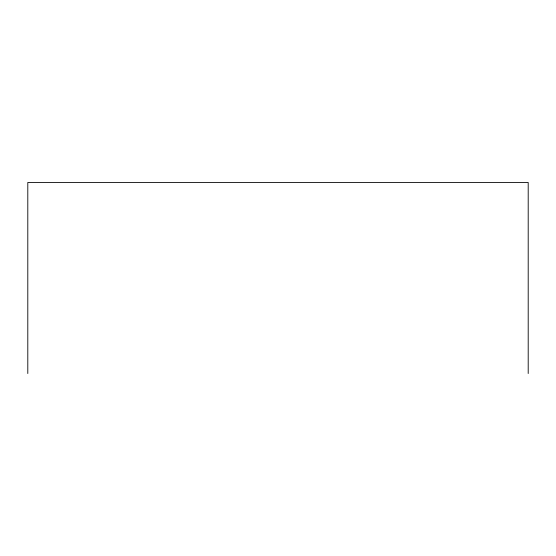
<?xml version="1.0" encoding="UTF-8"?>
<svg xmlns="http://www.w3.org/2000/svg" width="556" height="556" viewBox="0 0 556 556"><rect width="100%" height="100%" fill="white"/><g stroke="black" fill="none" stroke-linecap="round" stroke-linejoin="round"><path stroke-width="0.83" d="M528.2 373.528L528.2 182.472L27.8 182.472L27.8 373.528"/></g></svg>
